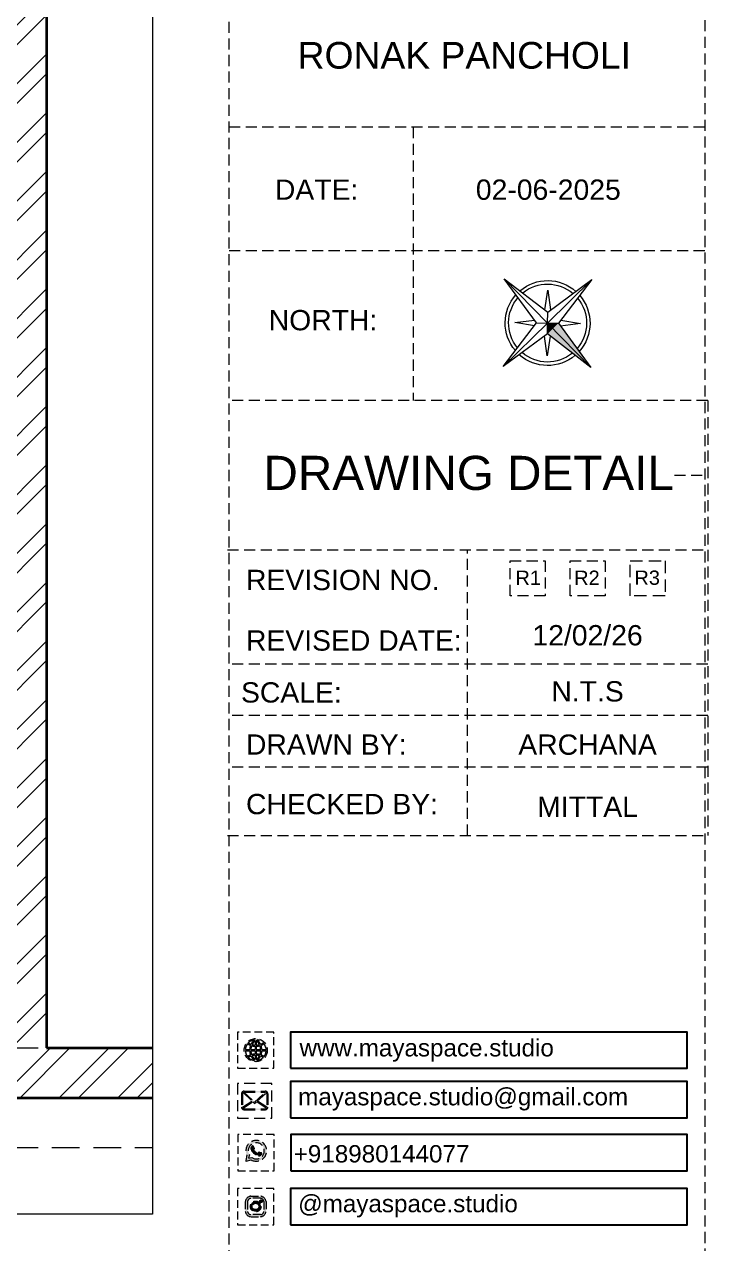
# Model space of a CAD drawing. Header units: millimetres. Extents: x 56222 to 3066687, y -650199 to -121287.
# Drawn here: x 140927.4 to 140989.2, y -185706.7 to -185596.5 of the extents above; entities that cross this region are included whole.
import ezdxf
from ezdxf.enums import TextEntityAlignment as Align

# ---------------------------------------------------------------- set-up
doc = ezdxf.new("R2010")
doc.units = ezdxf.units.MM
doc.header["$MEASUREMENT"] = 0
doc.linetypes.add('DASHED2', pattern=[0.375, 0.25, -0.125])
doc.linetypes.add('DASHEDX2', pattern=[1.5, 1, -0.5])
doc.layers.add('AR HATCH-7', color=7, linetype='Continuous')
for name, color, linetype, lineweight in [('Dimension', 10, 'DASHEDX2', 20), ('FIRST FLOOR ( DW_RAIL )', 7, 'Continuous', 9), ('GROUND FLOOR', 7, 'Continuous', 9), ('Labelling', 1, 'Continuous', 25), ('NAME PLATE', 7, 'Continuous', 25), ('title block', 7, 'Continuous', 9)]:
    doc.layers.add(name, color=color, linetype=linetype, lineweight=lineweight)
doc.layers.add('hatch', color=250, linetype='Continuous', lineweight=9, transparency=0.5)
doc.styles.add('Arial', font='arial.ttf')
doc.styles.get("Standard").update_dxf_attribs({"font": 'arial.ttf', "height": 6})
pattern_1 = [(45, (627.4595, -1487.661), (-2.65165043, 2.65165043), []), (45, (629.2273, -1487.661), (-2.65165043, 2.65165043), [])]

# ---------------------------------------------------------------- blocks, each defined once
blk = doc.blocks.new('aggerg')
at = {"layer": 'Dimension', "color": 42, "true_color": 0xd39e00}
blk.add_lwpolyline([(-1.41, 1.41), (1.41, 1.41), (1.41, -1.41), (-1.41, -1.41)], close=True, dxfattribs=at)
at = {"layer": 'NAME PLATE', "lineweight": 0, "insert": (-0.035, 0.624), "char_height": 1.1507, "width": 2.24579, "attachment_point": 2, "style": 'Arial'}
blk.add_mtext('R3', dxfattribs=at)
blk = doc.blocks.new('QEGW4TG')
at = {"layer": 'Dimension', "true_color": 0x000000}
h = blk.add_hatch(color=18, dxfattribs=at)
h.dxf.hatch_style = 1
h.paths.add_polyline_path([(2.69, 1.93, 0.170513), (2.95, 1.97, 0.190337), (3.11, 2.18, 0.316231), (3.07, 2.28), (2.79, 2.37, 0.273721), (2.69, 2.34, 0.040749), (2.63, 2.27, -0.441282), (2.53, 2.25, -0.11828), (2.06, 2.64, -0.441282), (2.07, 2.74, 0.040749), (2.13, 2.81, 0.290083), (2.14, 2.92), (2.01, 3.18, 0.316231), (1.91, 3.2, 0.190337), (1.73, 3, 0.170513), (1.72, 2.74, 0.252784)], flags=0)
h.paths.add_polyline_path([(1.19, 1.98), (1.03, 1.3, 0.550912), (1.11, 1.23), (1.75, 1.39, 6.344125)])
h.paths.add_polyline_path([(1.81, 1.7), (1.4, 1.6), (1.5, 2.03, -9.071339)], flags=16)
h.paths.add_polyline_path([(3.11, 2.16, -0.17811), (2.95, 1.97, -0.170513), (2.69, 1.93, -0.252784), (1.72, 2.74, -0.170513), (1.73, 3, -0.17811), (1.89, 3.19, -0.370089), (2.01, 3.18), (2.14, 2.92, -0.307185), (2.13, 2.8, -0.041087), (2.06, 2.73, 0.321676), (2.05, 2.65, 0.126524), (2.55, 2.24, 0.312216), (2.62, 2.26, -0.041087), (2.68, 2.34, -0.290673), (2.79, 2.37), (3.07, 2.28, -0.370089)], flags=0)
h = blk.add_hatch(color=18, dxfattribs=at)
h.dxf.hatch_style = 1
h.paths.add_polyline_path([(2.79, 2.37, 0.273721), (2.69, 2.34, 0.040749), (2.63, 2.27, -0.441282), (2.53, 2.25, -0.11828), (2.06, 2.64, -0.441282), (2.07, 2.74, 0.040749), (2.13, 2.81, 0.290083), (2.14, 2.92), (2.01, 3.18, 0.316231), (1.91, 3.2, 0.190337), (1.73, 3, 0.170513), (1.72, 2.74, 0.252784), (2.69, 1.93, 0.170513), (2.95, 1.97, 0.190337), (3.11, 2.18, 0.316231), (3.07, 2.28)])
for p, q in [((2.01, 3.18), (2.14, 2.92)), ((1.19, 1.98), (1.03, 1.3)), ((1.5, 2.03), (1.4, 1.6)), ((1.4, 1.6), (1.81, 1.7)), ((3.07, 2.28), (2.8, 2.36)), ((1.1, 1.23), (1.75, 1.39))]:
    blk.add_line(p, q)
blk.add_lwpolyline([(0, 0), (4.68, 0), (4.68, 4.68), (0, 4.68)], close=True)
for centre, radius, start, end in [((2.39, 2.56), 1.34, 241.4727, 205.6422), ((2.39, 2.56), 1.04, 235.9962, 210.8333), ((2.07, 2.87), 0.364, 118.9685, 159.3648), ((1.94, 3.12), 0.0896, 41.8985, 123.1344), ((2.09, 2.87), 0.39, 159.7007, 198.4072), ((2.96, 3.23), 1.33, 201.4218, 258.1669), ((2.11, 2.68), 0.066, 135.9932, 224.8892), ((1.67, 3.16), 0.586, 312.4617, 321.8728), ((3.12, 3.42), 1.31, 216.5455, 243.5279), ((2.05, 2.87), 0.104, 320.3924, 28.6971), ((2.57, 2.3), 0.066, 234.2482, 323.1441), ((3.11, 1.94), 0.586, 137.2645, 146.6756), ((2.76, 2.27), 0.104, 70.4402, 138.745), ((2.75, 2.31), 0.39, 260.7301, 299.4366), ((2.76, 2.29), 0.364, 299.7725, 340.1688), ((3.03, 2.2), 0.0896, 336.0029, 57.2388), ((1.09, 1.29), 0.0598, 164.8483, 282.1458)]:
    blk.add_arc(centre, radius, start, end)
blk = doc.blocks.new('ASGERG')
at = {"layer": 'Dimension', "true_color": 0x000000}
h = blk.add_hatch(color=18, dxfattribs=at)
h.dxf.hatch_style = 1
h.paths.add_polyline_path([(0.99, 1.7, 0.353872), (1.69, 1.03), (2.96, 1.03, 0.353872), (3.66, 1.7), (3.66, 2.99, 0.353872), (2.96, 3.67), (1.69, 3.67, 0.353872), (0.99, 2.99)])
h.paths.add_polyline_path([(1.27, 2.97, -0.353872), (1.72, 3.4), (2.94, 3.4, -0.353872), (3.38, 2.97), (3.38, 1.72, -0.353872), (2.94, 1.3), (1.72, 1.3, -0.353872), (1.27, 1.72)], flags=16)
h.paths.add_polyline_path([(3.02, 2.35, -1), (1.64, 2.35, -1)], flags=0)
h.paths.add_polyline_path([(2.74, 2.35, -1), (1.92, 2.35, -1)], flags=0)
h.paths.add_polyline_path([(2.86, 3.02, -1), (3.19, 3.02, -1)], flags=0)
h.paths.add_polyline_path([(1.64, 2.35, 1), (3.02, 2.35, 1)], flags=0)
h = blk.add_hatch(color=18, dxfattribs=at)
h.dxf.hatch_style = 1
h.paths.add_polyline_path([(3.19, 3.02, 1), (2.86, 3.02, 1)])
h = blk.add_hatch(color=18, dxfattribs=at)
h.dxf.hatch_style = 1
h.paths.add_polyline_path([(1.64, 2.35, 1), (3.02, 2.35, 1)])
h.paths.add_polyline_path([(2.74, 2.35, -1), (1.92, 2.35, -1)], flags=16)
for p, q in [((1.69, 3.67), (2.96, 3.67)), ((2.94, 3.4), (1.72, 3.4)), ((0.99, 2.99), (0.99, 1.7)), ((1.27, 2.97), (1.27, 1.72)), ((3.38, 2.97), (3.38, 1.72)), ((3.66, 2.99), (3.66, 1.7)), ((1.69, 1.03), (2.96, 1.03)), ((2.94, 1.3), (1.72, 1.3))]:
    blk.add_line(p, q)
blk.add_lwpolyline([(0, 0), (4.68, 0), (4.68, 4.68), (0, 4.68)], close=True)
for centre, radius in [((3.02, 3.02), 0.168), ((2.33, 2.35), 0.694), ((2.33, 2.35), 0.414)]:
    blk.add_circle(centre, radius)
for centre, radius, start, end in [((1.76, 2.89), 0.778, 94.8631, 172.8127), ((1.76, 2.91), 0.491, 94.8631, 172.8127), ((2.9, 2.91), 0.491, 7.1873, 85.1369), ((2.89, 2.89), 0.778, 7.1873, 85.1369), ((1.76, 1.8), 0.778, 187.1873, 265.1369), ((1.76, 1.78), 0.491, 187.1873, 265.1369), ((2.9, 1.78), 0.491, 274.8631, 352.8127), ((2.89, 1.8), 0.778, 274.8631, 352.8127)]:
    blk.add_arc(centre, radius, start, end)
blk = doc.blocks.new('DTGWEGEARG')
at = {"layer": 'Dimension', "true_color": 0x000000}
h = blk.add_hatch(color=18, dxfattribs=at)
h.dxf.hatch_style = 1
h.paths.add_polyline_path([(3.83, 2.34, 1), (0.85, 2.34, 1)])
h.paths.add_polyline_path([(2.51, 1.01, 0.105795), (2.96, 1.58, -0.055205), (3.3, 1.41, -0.169822)], flags=16)
h.paths.add_polyline_path([(2.41, 1.12), (2.41, 1.69, -0.058279), (2.81, 1.63, -0.103353)], flags=16)
h.paths.add_polyline_path([(2.26, 1.13, -0.101741), (1.87, 1.63, -0.057171), (2.26, 1.69)], flags=16)
h.paths.add_polyline_path([(2.17, 1.01, -0.169822), (1.38, 1.41, -0.055205), (1.72, 1.58, 0.105795)], flags=16)
h.paths.add_polyline_path([(3.02, 1.72, 0.081336), (3.13, 2.27), (3.68, 2.27, -0.152069), (3.4, 1.52, 0.05687)], flags=16)
h.paths.add_polyline_path([(2.87, 1.77, 0.061945), (2.41, 1.84), (2.41, 2.27), (2.98, 2.27, -0.081344)], flags=16)
h.paths.add_polyline_path([(2.26, 1.84, 0.060923), (1.8, 1.77, -0.081344), (1.7, 2.27), (2.26, 2.27)], flags=16)
h.paths.add_polyline_path([(1.66, 1.72, 0.05687), (1.28, 1.52, -0.152069), (1, 2.27), (1.55, 2.27, 0.081336)], flags=16)
h.paths.add_polyline_path([(2.41, 2.42), (2.41, 2.83, 0.061945), (2.87, 2.91, -0.080009), (2.98, 2.42)], flags=16)
h.paths.add_polyline_path([(3.13, 2.42, 0.080116), (3.02, 2.96, 0.05687), (3.4, 3.16, 0.028258), (3.3, 3.27, -0.055205), (2.96, 3.1, 0.105795), (2.51, 3.67, -0.36029), (3.68, 2.42)], flags=16)
h.paths.add_polyline_path([(2.26, 2.42), (1.7, 2.42, -0.080009), (1.8, 2.91, 0.060923), (2.26, 2.84)], flags=16)
h.paths.add_polyline_path([(1.55, 2.42), (1, 2.42, -0.150466), (1.28, 3.16, 0.05687), (1.66, 2.96, 0.080116)], flags=16)
h.paths.add_polyline_path([(2.41, 2.98), (2.41, 3.56, -0.103353), (2.81, 3.05, -0.058279)], flags=16)
h.paths.add_polyline_path([(2.26, 2.99, -0.057171), (1.87, 3.05, -0.101741), (2.26, 3.55)], flags=16)
h.paths.add_polyline_path([(1.72, 3.1, -0.055205), (1.38, 3.27, -0.169822), (2.17, 3.67, 0.105795)], flags=16)
blk.add_lwpolyline([(0, 0), (4.68, 0), (4.68, 4.68), (0, 4.68)], close=True)
at = {"layer": 'Dimension', "color": 18, "true_color": 0x000000}
for p, q in [((2.26, 3.55), (2.26, 2.99)), ((2.41, 3.56), (2.41, 2.98)), ((1, 2.42), (1.55, 2.42)), ((1, 2.27), (1.55, 2.27)), ((1.7, 2.42), (2.26, 2.42)), ((1.7, 2.27), (2.26, 2.27)), ((2.26, 2.84), (2.26, 2.42)), ((2.26, 2.27), (2.26, 1.84)), ((2.26, 1.69), (2.26, 1.13)), ((2.41, 2.83), (2.41, 2.42)), ((2.41, 2.42), (2.98, 2.42)), ((2.41, 2.27), (2.98, 2.27)), ((2.41, 2.27), (2.41, 1.84)), ((2.41, 1.69), (2.41, 1.12)), ((3.13, 2.42), (3.68, 2.42)), ((3.13, 2.27), (3.68, 2.27))]:
    blk.add_line(p, q, dxfattribs=at)
blk.add_circle((2.34, 2.34), 1.49, dxfattribs=at)
for centre, radius, start, end in [((2.34, 2.34), 1.34, 142.3819, 176.6093), ((2.34, 4.74), 1.9, 236.1399, 249.1595), ((2.34, 2.34), 1.34, 97.3549, 135.9073), ((2.34, 4.74), 1.75, 236.7417, 249.3811), ((3.28, 2.34), 1.73, 129.9301, 154.0867), ((3.28, 2.34), 1.58, 130.1073, 153.3446), ((1.4, 2.34), 1.58, 26.6554, 50.2584), ((2.34, 2.34), 1.34, 3.3907, 82.6451), ((1.4, 2.34), 1.73, 25.9133, 50.0699), ((2.34, 4.74), 1.75, 290.6189, 303.2583), ((2.34, 4.74), 1.9, 290.8405, 303.8601), ((2.34, 2.34), 1.34, 183.0315, 217.6181), ((2.34, -0.06), 1.9, 110.8405, 123.8601), ((2.34, -0.06), 1.75, 110.6189, 123.2583), ((3.28, 2.34), 1.73, 159.0567, 177.3789), ((3.28, 2.34), 1.73, 182.3435, 200.9433), ((3.28, 2.34), 1.58, 158.8325, 177.1302), ((3.28, 2.34), 1.58, 182.5658, 201.1675), ((3.28, 2.34), 1.73, 205.9133, 230.0699), ((2.34, 4.74), 1.9, 253.6799, 267.6253), ((2.34, -0.06), 1.9, 92.3747, 106.3201), ((2.34, 4.74), 1.75, 254.3336, 267.422), ((2.34, -0.06), 1.75, 92.578, 105.6664), ((3.28, 2.34), 1.58, 206.6554, 229.8927), ((2.34, 4.74), 1.75, 272.3248, 285.6664), ((2.34, 4.74), 1.9, 272.1415, 286.3201), ((2.34, -0.06), 1.9, 73.6799, 87.8585), ((2.34, -0.06), 1.75, 74.3336, 87.6752), ((1.4, 2.34), 1.58, 309.7416, 333.3446), ((1.4, 2.34), 1.73, 309.9301, 334.0867), ((1.4, 2.34), 1.58, 2.8698, 21.1675), ((1.4, 2.34), 1.58, 338.8325, 357.4342), ((2.34, -0.06), 1.75, 56.7417, 69.3811), ((1.4, 2.34), 1.73, 2.6211, 20.9433), ((1.4, 2.34), 1.73, 339.0567, 357.6565), ((2.34, -0.06), 1.9, 56.1399, 69.1595), ((2.34, 2.34), 1.34, 322.3819, 356.9685), ((2.34, 2.34), 1.34, 224.0927, 262.6451), ((2.34, 2.34), 1.34, 277.3549, 315.9073)]:
    blk.add_arc(centre, radius, start, end, dxfattribs=at)
blk = doc.blocks.new('4t')
at = {"transparency": 33554607}
h = blk.add_hatch(color=1, dxfattribs=at)
h.dxf.hatch_style = 1
h.paths.add_polyline_path([(45531.33, -35822.29), (45529.23, -35821.83), (45528.09, -35837.01)])
h = blk.add_hatch(color=1, dxfattribs=at)
h.dxf.hatch_style = 1
h.paths.add_polyline_path([(45533.44, -35822.75), (45531.33, -35822.29), (45528.09, -35837.01)])
h = blk.add_hatch(color=1, dxfattribs=at)
h.dxf.hatch_style = 1
h.paths.add_polyline_path([(45531.8, -35820.19), (45529.23, -35821.83), (45531.33, -35822.29)])
h = blk.add_hatch(color=1, dxfattribs=at)
h.dxf.hatch_style = 1
h.paths.add_polyline_path([(45531.8, -35820.19), (45531.33, -35822.29), (45533.44, -35822.75)])
at = {"layer": 'title block', "color": 7, "lineweight": 9}
for p, q in [((45535.51, -35803.37), (45530.16, -35817.62)), ((45535.51, -35803.37), (45531.8, -35820.19)), ((45534.36, -35818.55), (45535.51, -35803.37)), ((45530.5, -35816.7), (45526.88, -35812.49)), ((45526.88, -35812.49), (45529.18, -35817.55)), ((45539.5, -35815.27), (45534.44, -35817.57)), ((45535.28, -35818.89), (45539.5, -35815.27)), ((45530.16, -35817.62), (45514.98, -35816.48)), ((45514.98, -35816.48), (45529.23, -35821.83)), ((45514.98, -35816.48), (45531.8, -35820.19)), ((45531.8, -35820.19), (45530.16, -35817.62)), ((45534.36, -35818.55), (45531.8, -35820.19)), ((45548.62, -35823.9), (45534.36, -35818.55)), ((45528.31, -35821.48), (45524.1, -35825.11)), ((45524.1, -35825.11), (45529.16, -35822.81)), ((45531.8, -35820.19), (45528.09, -35837.01)), ((45529.23, -35821.83), (45528.09, -35837.01)), ((45528.09, -35837.01), (45533.44, -35822.75)), ((45531.8, -35820.19), (45529.23, -35821.83)), ((45533.44, -35822.75), (45531.8, -35820.19)), ((45531.8, -35820.19), (45548.62, -35823.9)), ((45533.44, -35822.75), (45548.62, -35823.9)), ((45536.71, -35827.89), (45534.42, -35822.83)), ((45533.09, -35823.67), (45536.71, -35827.89))]:
    blk.add_line(p, q, dxfattribs=at)
for radius, start, end in [(11.79, 81.36, 163.7665), (10.83, 82.4286, 162.6979), (11.79, 351.36, 73.7665), (10.83, 352.4286, 72.6979), (11.79, 171.36, 253.7665), (10.83, 172.4286, 252.6979), (11.79, 261.36, 343.7665), (10.83, 262.4286, 342.6979)]:
    blk.add_arc((45531.8, -35820.19), radius, start, end, dxfattribs=at)

msp = doc.modelspace()

# ---------------------------------------------------------------- hatches: boundary and pattern name
at = {"layer": 'AR HATCH-7', "lineweight": 18, "true_color": 0x939598, "transparency": 33554610}
h = msp.add_hatch(dxfattribs=at)
h.set_pattern_fill('ANSI32', color=252, scale=10)
h.set_pattern_definition(pattern_1)
h.paths.add_polyline_path([(140802.41, -185551.03), (140750.91, -185551.03), (140750.91, -185560.03), (140802.41, -185560.03)])
h.paths.add_polyline_path([(140717.91, -185551.03), (140692.91, -185551.03), (140692.91, -185560.03), (140717.91, -185560.03)])
h.paths.add_polyline_path([(140692.91, -185566.03), (140683.91, -185566.03), (140683.91, -185588.53), (140692.91, -185588.53), (140692.91, -185576.53)])
h.paths.add_polyline_path([(140692.91, -185660.53), (140683.91, -185660.53), (140683.91, -185678.53), (140692.91, -185678.53)])
h.paths.add_polyline_path([(140725.91, -185642.86), (140725.91, -185633.23), (140719.44, -185633.23), (140719.44, -185642.86)], flags=9)
h.paths.add_polyline_path([(140799.14, -185684.81), (140813.02, -185684.81), (140813.02, -185672.59), (140799.14, -185672.59)], flags=9)
h.paths.add_polyline_path([(140726.13, -185685.96), (140736.96, -185685.96), (140736.96, -185678.91), (140726.13, -185678.91)], flags=9)
h.paths.add_polyline_path([(140724.56, -185659.81), (140744.37, -185659.81), (140744.37, -185647.63), (140724.56, -185647.63)], flags=9)
h.paths.add_polyline_path([(140771.61, -185636.46), (140776.73, -185636.46), (140776.73, -185629.11), (140771.61, -185629.11)], flags=9)
h.paths.add_polyline_path([(140779.33, -185628.54), (140784.44, -185628.54), (140784.44, -185621.19), (140779.33, -185621.19)], flags=9)
h.paths.add_polyline_path([(140787.96, -185636.77), (140793.34, -185636.77), (140793.34, -185629.42), (140787.96, -185629.42)], flags=9)
h.paths.add_polyline_path([(140779.19, -185644.49), (140784.57, -185644.49), (140784.57, -185637.14), (140779.19, -185637.14)], flags=9)
h.paths.add_polyline_path([(140762.47, -185668.11), (140801.82, -185668.11), (140801.82, -185653.04), (140762.47, -185653.04)], flags=9)
h.paths.add_polyline_path([(140938.75, -185577.36), (140938.75, -185567.72), (140932.27, -185567.72), (140932.27, -185577.36)], flags=9)
h.paths.add_polyline_path([(140938.71, -185602.08), (140938.71, -185590.13), (140932.24, -185590.13), (140932.24, -185602.08)], flags=9)
h.paths.add_polyline_path([(140938.71, -185623.75), (140938.71, -185611.8), (140932.24, -185611.8), (140932.24, -185623.75)], flags=9)
h.paths.add_polyline_path([(140938.71, -185645.41), (140938.71, -185633.46), (140932.24, -185633.46), (140932.24, -185645.41)], flags=9)
h.paths.add_polyline_path([(140938.71, -185674.37), (140938.71, -185664.73), (140932.24, -185664.73), (140932.24, -185674.37)], flags=9)
h.paths.add_polyline_path([(140881.27, -185645.68), (140901.08, -185645.68), (140901.08, -185633.5), (140881.27, -185633.5)], flags=9)
h.paths.add_polyline_path([(140880.49, -185674.22), (140895.42, -185674.22), (140895.42, -185667.17), (140880.49, -185667.17)], flags=9)
h = msp.add_hatch(dxfattribs=at)
h.set_pattern_fill('ANSI32', color=252, scale=10)
h.set_pattern_definition(pattern_1)
h.paths.add_polyline_path([(140938.91, -185551.03), (140847.41, -185551.03), (140847.41, -185560.03), (140920.91, -185560.03), (140938.99, -185560.03)])
h.paths.add_polyline_path([(140929.41, -185560.03), (140924.91, -185560.03), (140924.91, -185689.03), (140929.41, -185689.03)])
h.paths.add_polyline_path([(140938.99, -185689.03), (140900.91, -185689.03), (140900.91, -185693.53), (140938.99, -185693.58)])
at = {"layer": 'Dimension', "true_color": 0x000000}
h = msp.add_hatch(color=18, dxfattribs=at)
h.dxf.hatch_style = 1
h.paths.add_polyline_path([(140949.19, -185694.61, 0.414214), (140949.43, -185694.37), (140949.43, -185693.17, 0.414214), (140949.19, -185692.94), (140947.29, -185692.94, 0.414214), (140947.05, -185693.17), (140947.05, -185694.37, 0.414214), (140947.29, -185694.61)])
h.paths.add_polyline_path([(140948.42, -185693.89), (140949.29, -185694.47, -0.198912), (140949.19, -185694.52), (140947.29, -185694.52, -0.198912), (140947.19, -185694.47), (140948.06, -185693.89), (140948.24, -185694.05)], flags=16)
h.paths.add_polyline_path([(140948.24, -185693.93), (140947.27, -185693.03, -0.028783), (140947.29, -185693.03), (140949.19, -185693.03, -0.028783), (140949.2, -185693.03)], flags=16)
h.paths.add_polyline_path([(140948.48, -185693.82), (140949.29, -185693.07, -0.202482), (140949.34, -185693.17), (140949.34, -185694.37, -0.043076), (140949.33, -185694.39)], flags=16)
h.paths.add_polyline_path([(140948, -185693.82), (140947.14, -185694.39, -0.043076), (140947.14, -185694.37), (140947.14, -185693.17, -0.202482), (140947.19, -185693.07)], flags=16)

# ---------------------------------------------------------------- linework, layer by layer
at = {"color": 18, "true_color": 0x000000, "elevation": 0.24}
for points in [[(140951.49, -185690.87), (140987.36, -185690.87), (140987.36, -185687.59), (140951.49, -185687.59)], [(140951.49, -185695.34), (140987.36, -185695.34), (140987.36, -185692.07), (140951.49, -185692.07)], [(140951.51, -185700.12), (140987.36, -185700.12), (140987.36, -185696.84), (140951.51, -185696.84)], [(140951.49, -185705), (140987.36, -185705), (140987.36, -185701.73), (140951.49, -185701.73)]]:
    msp.add_lwpolyline(points, close=True, dxfattribs=at)
at = {"layer": 'Dimension', "color": 42, "true_color": 0xd39e00}
for p, q in [((140988.93, -185605.83, 0.24), (140945.92, -185605.83, 0.24)), ((140962.56, -185605.83, 0.24), (140962.56, -185630.53, 0.24)), ((140988.93, -185617.01, 0.24), (140945.92, -185617.01, 0.24)), ((140989.2, -185630.53, 0.24), (140945.79, -185630.53, 0.24)), ((140989.2, -185630.53, 0.24), (140989.2, -185669.84, 0.24)), ((140986.2, -185637.27, 0.24), (140989.2, -185637.27, 0.24)), ((140945.79, -185644.01, 0.24), (140989.2, -185644.01, 0.24)), ((140967.49, -185669.84, 0.24), (140967.49, -185644.01, 0.24)), ((140989.2, -185654.34, 0.24), (140945.79, -185654.34, 0.24)), ((140989.2, -185659, 0.24), (140945.79, -185659, 0.24)), ((140989.2, -185663.65, 0.24), (140945.79, -185663.65, 0.24)), ((140945.79, -185669.84, 0.24), (140989.2, -185669.84, 0.24))]:
    msp.add_line(p, q, dxfattribs=at)
at = {"layer": 'Dimension', "color": 18, "true_color": 0x000000}
for p, q in [((140947.05, -185693.17, 0.24), (140947.05, -185694.37, 0.24)), ((140947.14, -185693.17, 0.24), (140947.14, -185694.37, 0.24)), ((140947.19, -185693.07, 0.24), (140948, -185693.82, 0.24)), ((140947.27, -185693.03, 0.24), (140948.24, -185693.93, 0.24)), ((140947.29, -185692.94, 0.24), (140949.19, -185692.94, 0.24)), ((140947.29, -185693.03, 0.24), (140949.19, -185693.03, 0.24)), ((140948.24, -185693.93, 0.24), (140949.2, -185693.03, 0.24)), ((140948.48, -185693.82, 0.24), (140949.29, -185693.07, 0.24)), ((140949.34, -185693.17, 0.24), (140949.34, -185694.37, 0.24)), ((140949.43, -185693.17, 0.24), (140949.43, -185694.37, 0.24)), ((140947.14, -185694.39, 0.24), (140948, -185693.82, 0.24)), ((140947.19, -185694.47, 0.24), (140948.06, -185693.89, 0.24)), ((140947.29, -185694.52, 0.24), (140949.19, -185694.52, 0.24)), ((140948.06, -185693.89, 0.24), (140948.24, -185694.05, 0.24)), ((140948.24, -185694.05, 0.24), (140948.42, -185693.89, 0.24)), ((140949.29, -185694.47, 0.24), (140948.42, -185693.89, 0.24)), ((140949.33, -185694.39, 0.24), (140948.48, -185693.82, 0.24)), ((140947.29, -185694.61, 0.24), (140949.19, -185694.61, 0.24))]:
    msp.add_line(p, q, dxfattribs=at)
at = {"layer": 'Dimension', "color": 42, "true_color": 0xd39e00, "elevation": 0.24}
for points in [[(140945.92, -185733.8), (140945.92, -185516.66), (140988.93, -185516.66), (140988.93, -185733.8)], [(140971.33, -185645.01), (140974.5, -185645.01), (140974.5, -185648.18), (140971.33, -185648.18)], [(140976.76, -185645.01), (140979.93, -185645.01), (140979.93, -185648.18), (140976.76, -185648.18)]]:
    msp.add_lwpolyline(points, close=True, dxfattribs=at)
at = {"layer": 'Dimension', "elevation": 0.24}
msp.add_lwpolyline([(140946.68, -185695.37), (140949.8, -185695.37), (140949.8, -185692.25), (140946.68, -185692.25)], close=True, dxfattribs=at)
at = {"layer": 'Dimension', "color": 18, "true_color": 0x000000}
for centre, radius, start, end in [((140947.29, -185693.17, 0.24), 0.239, 90, 180), ((140947.29, -185693.17, 0.24), 0.149, 134.2135, 180), ((140947.29, -185693.17, 0.24), 0.149, 90, 96.5948), ((140949.19, -185693.17, 0.24), 0.239, 0, 90), ((140949.19, -185693.17, 0.24), 0.149, 83.4052, 90), ((140949.19, -185693.17, 0.24), 0.149, 0, 45.7865), ((140947.29, -185694.37, 0.24), 0.239, 180, 270), ((140947.29, -185694.37, 0.24), 0.149, 180, 189.8662), ((140947.29, -185694.37, 0.24), 0.149, 225, 270), ((140949.19, -185694.37, 0.24), 0.239, 270, 0), ((140949.19, -185694.37, 0.24), 0.149, 270, 315), ((140949.19, -185694.37, 0.24), 0.149, 350.1338, 0)]:
    msp.add_arc(centre, radius, start, end, dxfattribs=at)
at = {"layer": 'FIRST FLOOR ( DW_RAIL )', "lineweight": 0, "elevation": 0.12}
msp.add_lwpolyline([(140679.41, -185542.13), (140938.99, -185542.13), (140938.99, -185704.05), (140679.41, -185704.05)], close=True, dxfattribs=at)
at = {"layer": 'GROUND FLOOR'}
msp.add_line((140929.41, -185689.03, 0.12), (140938.99, -185689.03, 0.12), dxfattribs=at)
at = {"layer": 'hatch', "lineweight": 35, "transparency": 33554687}
for p, q in [((140929.41, -185560.03, 0.12), (140929.41, -185689.03, 0.12)), ((140929.41, -185689.03, 0.12), (140938.99, -185689.03, 0.12)), ((140938.99, -185693.58, 0.12), (140900.91, -185693.53, 0.12))]:
    msp.add_line(p, q, dxfattribs=at)
at = {"layer": 'Labelling', "color": 251, "linetype": 'DASHED2', "lineweight": 0, "ltscale": 10, "true_color": 0x636466}
for p, q in [((140847.41, -185689.03, 0.12), (140938.99, -185689.03, 0.12)), ((140847.41, -185698.03, 0.12), (140938.99, -185698.03, 0.12))]:
    msp.add_line(p, q, dxfattribs=at)

# ---------------------------------------------------------------- block references
at = {"xscale": -0.3254462731852411, "yscale": 0.3254462731852411, "zscale": 0.3254462731852411, "rotation": 31.93972284097249}
msp.add_blockref('4t', (147382.33, -167891.67, 0.24), dxfattribs=at)
at = {"layer": 'Dimension', "xscale": 0.7008155810217408, "yscale": 0.7008155810217408, "zscale": 0.7008155810217408}
msp.add_blockref('DTGWEGEARG', (140946.7, -185690.87, 0.24), dxfattribs=at)
at = {"layer": 'Dimension', "color": 42, "true_color": 0xd39e00, "xscale": 0.7008155810217408, "yscale": 0.7008155810217408, "zscale": 0.7008155810217408}
for name, p in [('QEGW4TG', (140946.71, -185700.12, 0.24)), ('ASGERG', (140946.7, -185705, 0.24))]:
    msp.add_blockref(name, p, dxfattribs=at)
at = {"layer": 'NAME PLATE', "xscale": 1.123337152645051, "yscale": 1.123337152645051, "zscale": 1.123337152645051}
msp.add_blockref('aggerg', (140983.77, -185646.59, 0.24), dxfattribs=at)

# ---------------------------------------------------------------- texts
at = {"color": 18, "true_color": 0x000000, "char_height": 1.567, "attachment_point": 1}
for s, width, gutter_width, insert in [('www.mayaspace.studio', 10.5231, 8.8, (140952.3, -185688.23, 0.24)), ('mayaspace.studio@gmail.com', 6.565, 5.49, (140952.17, -185692.65, 0.24)), ('+918980144077', 25.6006, 5.49, (140951.77, -185697.81, 0.24)), ('@mayaspace.studio', 6.565, 5.49, (140952.17, -185702.31, 0.24))]:
    msp.add_mtext_dynamic_manual_height_columns(s, width=width, gutter_width=gutter_width, heights=[0], dxfattribs=dict(at, insert=insert))
at = {"layer": 'NAME PLATE', "style": 'Arial'}
for s, height, p in [('RONAK PANCHOLI    ', 2.4123, (140969.07, -185600.54, 0.12)), ('DATE:', 1.834, (140953.84, -185612.39, 0.24)), ('02-06-2025', 1.834, (140974.79, -185612.39, 0.24)), ('NORTH:', 1.834, (140954.42, -185624.18, 0.24)), ('DRAWING DETAIL', 3.0852, (140967.59, -185638.61, 0.24)), ('REVISION NO.', 1.8336, (140956.21, -185647.66, 0.24)), ('REVISED DATE: ', 1.8336, (140957.56, -185653.13, 0.24)), ('SCALE:', 1.834, (140951.56, -185657.82, 0.24)), ('DRAWN BY:', 1.834, (140954.71, -185662.53, 0.24)), ('ARCHANA', 1.834, (140978.34, -185662.54, 0.24)), ('CHECKED BY:', 1.8336, (140956.14, -185667.91, 0.24)), ('MITTAL', 1.834, (140978.34, -185668.15, 0.24))]:
    msp.add_text(s, height=height, dxfattribs=at).set_placement(p, align=Align.CENTER)
for s, p in [('R1', (140971.82, -185647.19, 0.24)), ('R2', (140977.13, -185647.19, 0.24))]:
    msp.add_text(s, height=1.293, dxfattribs=at).set_placement(p)
at = {"layer": 'NAME PLATE', "lineweight": 0, "char_height": 1.834, "attachment_point": 2, "style": 'Arial'}
for s, insert, width in [('12/02/26', (140978.34, -185650.82, 0.24), 15.89), ('N.T.S', (140978.34, -185655.89, 0.24), 3.5786)]:
    msp.add_mtext(s, dxfattribs=dict(at, insert=insert, width=width))

doc.saveas('drawing.dxf')
